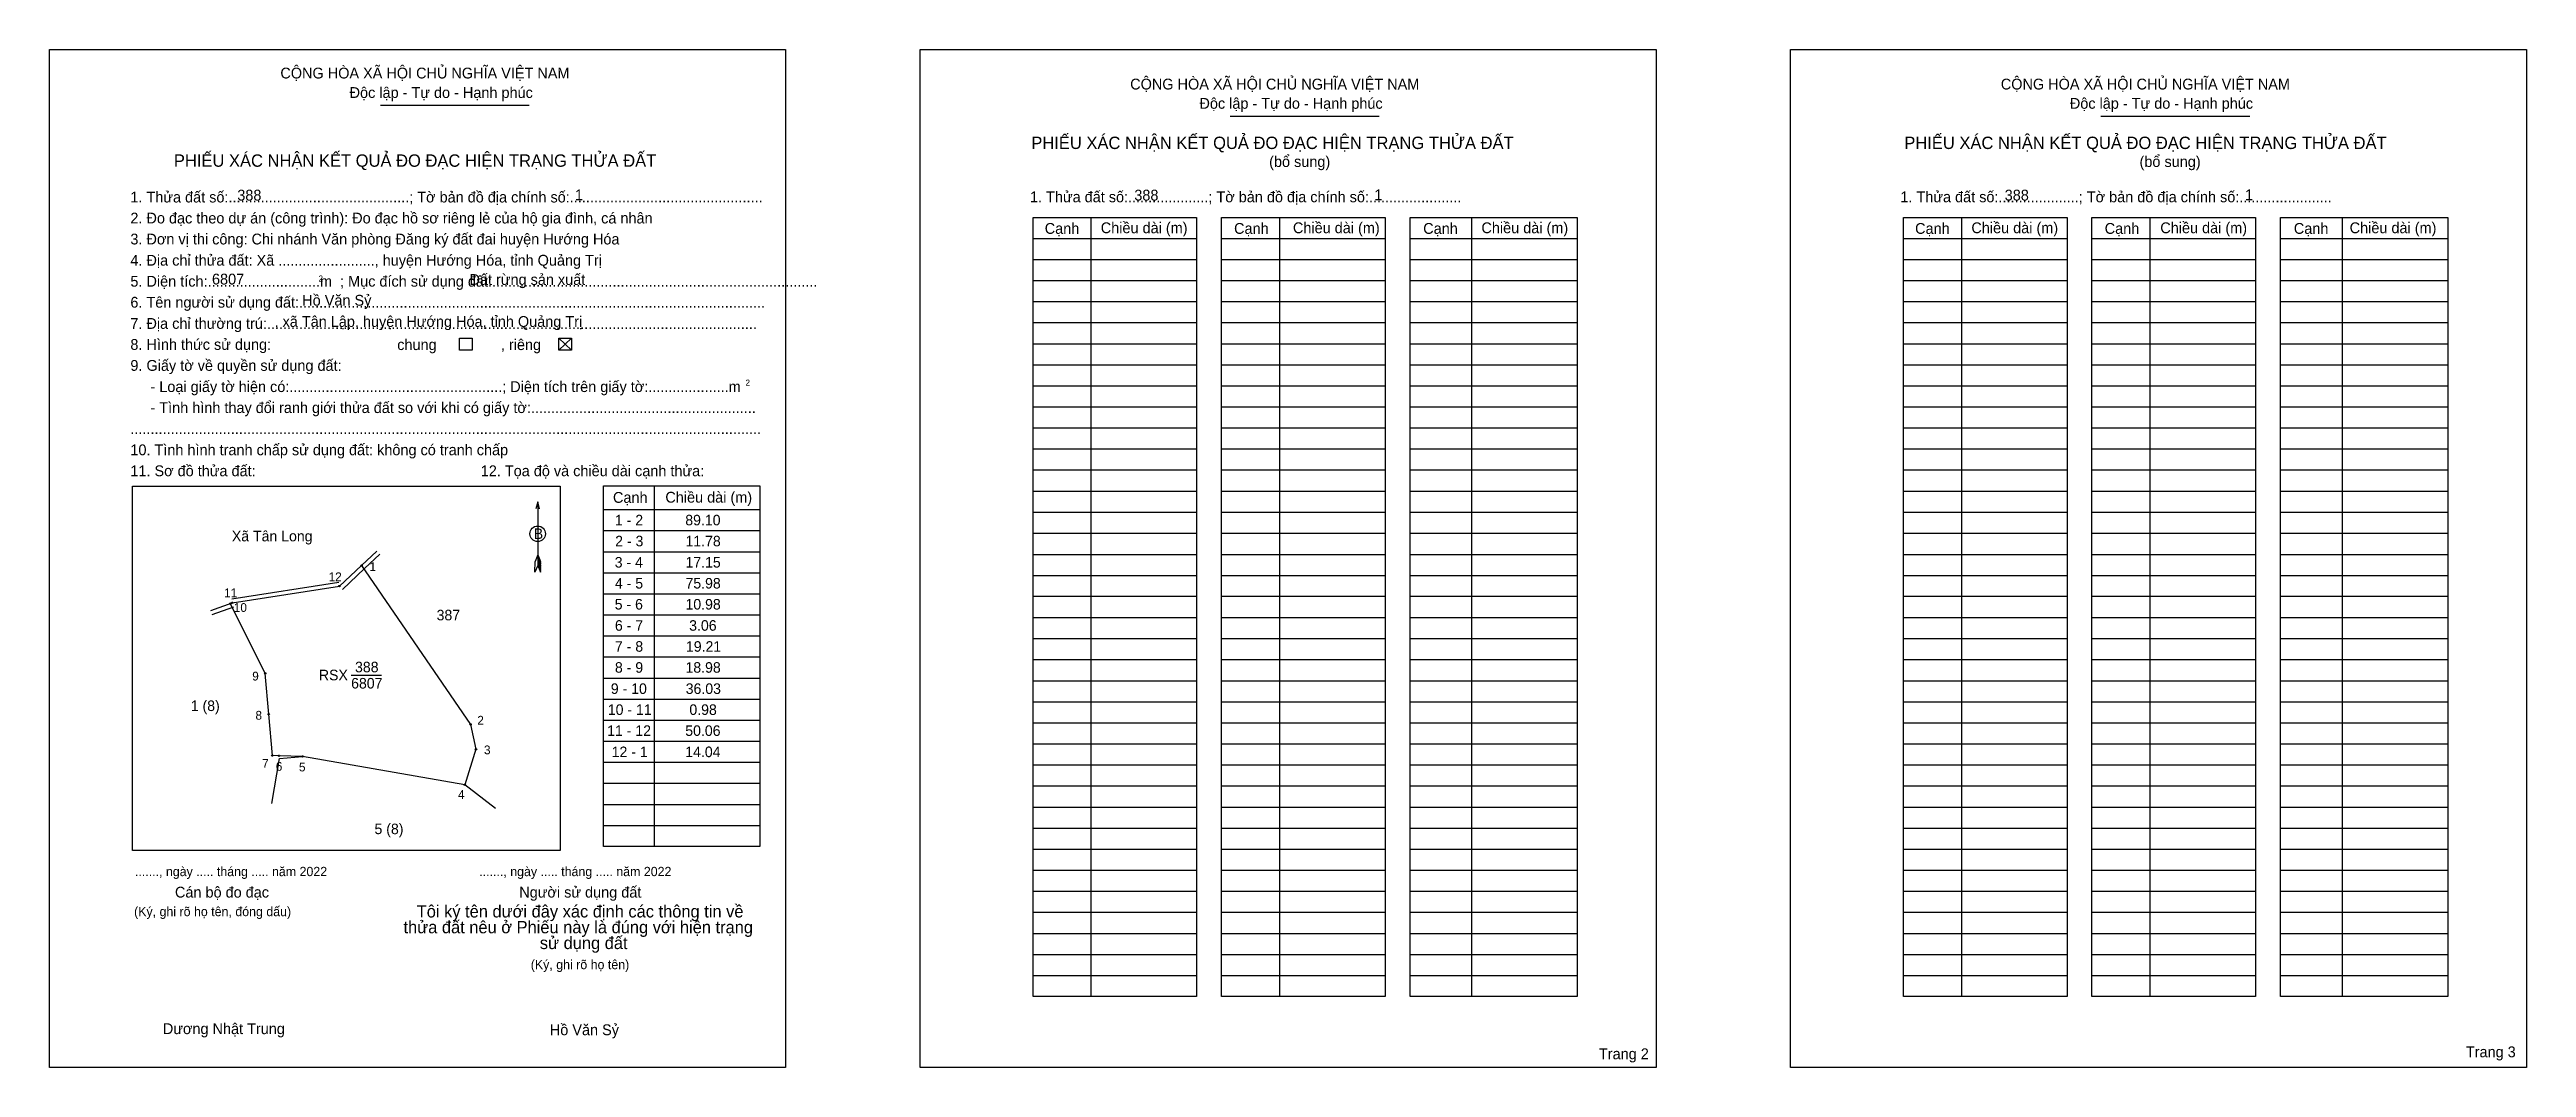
# Model space of a CAD drawing. Extents: x 544440 to 545585, y 1837923 to 1838393.
import ezdxf

# ---------------------------------------------------------------- set-up
doc = ezdxf.new("R2010")
doc.units = 0
for name, color, linetype in [('Level 1', 7, 'Continuous'), ('Level 10', 7, 'Continuous'), ('Level 11', 7, 'Continuous'), ('Level 13', 7, 'Continuous'), ('Level 2', 7, 'Continuous'), ('Level 25', 7, 'Continuous'), ('Level 27', 7, 'Continuous'), ('Level 36', 7, 'Continuous'), ('Level 48', 7, 'Continuous'), ('Level 50', 7, 'Continuous'), ('Level 52', 7, 'Continuous'), ('Level 55', 7, 'Continuous'), ('Level 6', 7, 'Continuous'), ('Level 9', 7, 'Continuous')]:
    doc.layers.add(name, color=color, linetype=linetype)

msp = doc.modelspace()

# ---------------------------------------------------------------- linework, layer by layer
at = {"layer": 'Level 1'}
for p, q in [((544440.4, 1838393.4), (544440.4, 1838393.4)), ((544842.7, 1838393.4), (544842.7, 1838393.4)), ((544593.3, 1838367.6), (544662.1, 1838367.6)), ((544986, 1838362.6), (545054.8, 1838362.6)), ((545388.3, 1838362.6), (545457.1, 1838362.6)), ((544921.6, 1838315.8), (544921.6, 1837955.8)), ((545008.8, 1838315.8), (545008.8, 1837955.8)), ((545097.5, 1838315.8), (545097.5, 1837955.8)), ((545323.9, 1838315.8), (545323.9, 1837955.8)), ((545411, 1838315.8), (545411, 1837955.8)), ((545499.8, 1838315.8), (545499.8, 1837955.8)), ((544894.9, 1838306.1), (544970.5, 1838306.1)), ((544982, 1838306.1), (545057.6, 1838306.1)), ((545069.1, 1838306.1), (545146.3, 1838306.1)), ((545297.1, 1838306.1), (545372.7, 1838306.1)), ((545384.2, 1838306.1), (545459.8, 1838306.1)), ((545471.4, 1838306.1), (545548.6, 1838306.1)), ((544894.9, 1838296.4), (544970.5, 1838296.4)), ((544982, 1838296.4), (545057.6, 1838296.4)), ((545069.1, 1838296.4), (545146.3, 1838296.4)), ((545297.1, 1838296.4), (545372.7, 1838296.4)), ((545384.2, 1838296.4), (545459.8, 1838296.4)), ((545471.4, 1838296.4), (545548.6, 1838296.4)), ((544894.9, 1838286.6), (544970.5, 1838286.6)), ((544982, 1838286.6), (545057.6, 1838286.6)), ((545069.1, 1838286.6), (545146.3, 1838286.6)), ((545297.1, 1838286.6), (545372.7, 1838286.6)), ((545384.2, 1838286.6), (545459.8, 1838286.6)), ((545471.4, 1838286.6), (545548.6, 1838286.6)), ((544894.9, 1838276.9), (544970.5, 1838276.9)), ((544982, 1838276.9), (545057.6, 1838276.9)), ((545069.1, 1838276.9), (545146.3, 1838276.9)), ((545297.1, 1838276.9), (545372.7, 1838276.9)), ((545384.2, 1838276.9), (545459.8, 1838276.9)), ((545471.4, 1838276.9), (545548.6, 1838276.9)), ((544675.8, 1838260), (544681.6, 1838254.5)), ((544675.8, 1838254.5), (544681.6, 1838260)), ((544894.9, 1838267.2), (544970.5, 1838267.2)), ((544982, 1838267.2), (545057.6, 1838267.2)), ((545069.1, 1838267.2), (545146.3, 1838267.2)), ((545297.1, 1838267.2), (545372.7, 1838267.2)), ((545384.2, 1838267.2), (545459.8, 1838267.2)), ((545471.4, 1838267.2), (545548.6, 1838267.2)), ((544894.9, 1838257.4), (544970.5, 1838257.4)), ((544894.9, 1838247.7), (544970.5, 1838247.7)), ((544982, 1838257.4), (545057.6, 1838257.4)), ((544982, 1838247.7), (545057.6, 1838247.7)), ((545069.1, 1838257.4), (545146.3, 1838257.4)), ((545069.1, 1838247.7), (545146.3, 1838247.7)), ((545297.1, 1838257.4), (545372.7, 1838257.4)), ((545297.1, 1838247.7), (545372.7, 1838247.7)), ((545384.2, 1838257.4), (545459.8, 1838257.4)), ((545384.2, 1838247.7), (545459.8, 1838247.7)), ((545471.4, 1838257.4), (545548.6, 1838257.4)), ((545471.4, 1838247.7), (545548.6, 1838247.7)), ((544894.9, 1838238), (544970.5, 1838238)), ((544982, 1838238), (545057.6, 1838238)), ((545069.1, 1838238), (545146.3, 1838238)), ((545297.1, 1838238), (545372.7, 1838238)), ((545384.2, 1838238), (545459.8, 1838238)), ((545471.4, 1838238), (545548.6, 1838238)), ((544894.9, 1838228.2), (544970.5, 1838228.2)), ((544982, 1838228.2), (545057.6, 1838228.2)), ((545069.1, 1838228.2), (545146.3, 1838228.2)), ((545297.1, 1838228.2), (545372.7, 1838228.2)), ((545384.2, 1838228.2), (545459.8, 1838228.2)), ((545471.4, 1838228.2), (545548.6, 1838228.2)), ((544894.9, 1838218.5), (544970.5, 1838218.5)), ((544982, 1838218.5), (545057.6, 1838218.5)), ((545069.1, 1838218.5), (545146.3, 1838218.5)), ((545297.1, 1838218.5), (545372.7, 1838218.5)), ((545384.2, 1838218.5), (545459.8, 1838218.5)), ((545471.4, 1838218.5), (545548.6, 1838218.5)), ((544894.9, 1838208.8), (544970.5, 1838208.8)), ((544982, 1838208.8), (545057.6, 1838208.8)), ((545069.1, 1838208.8), (545146.3, 1838208.8)), ((545297.1, 1838208.8), (545372.7, 1838208.8)), ((545384.2, 1838208.8), (545459.8, 1838208.8)), ((545471.4, 1838208.8), (545548.6, 1838208.8)), ((544478.7, 1838191.6), (544478.7, 1838191.6)), ((544719.8, 1838191.7), (544719.8, 1838025.1)), ((544894.9, 1838199.1), (544970.5, 1838199.1)), ((544894.9, 1838189.3), (544970.5, 1838189.3)), ((544982, 1838199.1), (545057.6, 1838199.1)), ((544982, 1838189.3), (545057.6, 1838189.3)), ((545069.1, 1838199.1), (545146.3, 1838199.1)), ((545069.1, 1838189.3), (545146.3, 1838189.3)), ((545297.1, 1838199.1), (545372.7, 1838199.1)), ((545297.1, 1838189.3), (545372.7, 1838189.3)), ((545384.2, 1838199.1), (545459.8, 1838199.1)), ((545384.2, 1838189.3), (545459.8, 1838189.3)), ((545471.4, 1838199.1), (545548.6, 1838199.1)), ((545471.4, 1838189.3), (545548.6, 1838189.3)), ((544666, 1838184.3), (544666, 1838154.9)), ((544696.4, 1838180.8), (544768.6, 1838180.8)), ((544894.9, 1838179.6), (544970.5, 1838179.6)), ((544982, 1838179.6), (545057.6, 1838179.6)), ((545069.1, 1838179.6), (545146.3, 1838179.6)), ((545297.1, 1838179.6), (545372.7, 1838179.6)), ((545384.2, 1838179.6), (545459.8, 1838179.6)), ((545471.4, 1838179.6), (545548.6, 1838179.6)), ((544696.4, 1838171.1), (544768.6, 1838171.1)), ((544894.9, 1838169.9), (544970.5, 1838169.9)), ((544982, 1838169.9), (545057.6, 1838169.9)), ((545069.1, 1838169.9), (545146.3, 1838169.9)), ((545297.1, 1838169.9), (545372.7, 1838169.9)), ((545384.2, 1838169.9), (545459.8, 1838169.9)), ((545471.4, 1838169.9), (545548.6, 1838169.9)), ((544664.7, 1838151.9), (544664.8, 1838156.8)), ((544666, 1838159.8), (544664.8, 1838156.8)), ((544666, 1838159.8), (544667.3, 1838156.8)), ((544666, 1838159.3), (544667.3, 1838156.3)), ((544666, 1838158.9), (544667.3, 1838155.9)), ((544666, 1838158.5), (544667.3, 1838155.5)), ((544666, 1838158.1), (544667.3, 1838155)), ((544666, 1838157.6), (544667.3, 1838154.6)), ((544666, 1838157.2), (544667.3, 1838154.1)), ((544666, 1838156.8), (544667.3, 1838153.7)), ((544666, 1838156.4), (544667.3, 1838153.3)), ((544666, 1838155.9), (544667.3, 1838152.8)), ((544666, 1838155.5), (544667.3, 1838152.4)), ((544667.3, 1838151.9), (544667.3, 1838156.8)), ((544696.4, 1838161.3), (544768.6, 1838161.3)), ((544894.9, 1838160.1), (544970.5, 1838160.1)), ((544982, 1838160.1), (545057.6, 1838160.1)), ((545069.1, 1838160.1), (545146.3, 1838160.1)), ((545297.1, 1838160.1), (545372.7, 1838160.1)), ((545384.2, 1838160.1), (545459.8, 1838160.1)), ((545471.4, 1838160.1), (545548.6, 1838160.1)), ((544666, 1838154.9), (544664.7, 1838151.9)), ((544666, 1838154.9), (544667.3, 1838151.9)), ((544696.4, 1838151.6), (544768.6, 1838151.6)), ((544894.9, 1838150.4), (544970.5, 1838150.4)), ((544982, 1838150.4), (545057.6, 1838150.4)), ((545069.1, 1838150.4), (545146.3, 1838150.4)), ((545297.1, 1838150.4), (545372.7, 1838150.4)), ((545384.2, 1838150.4), (545459.8, 1838150.4)), ((545471.4, 1838150.4), (545548.6, 1838150.4)), ((544696.4, 1838141.9), (544768.6, 1838141.9)), ((544696.4, 1838132.1), (544768.6, 1838132.1)), ((544894.9, 1838140.7), (544970.5, 1838140.7)), ((544982, 1838140.7), (545057.6, 1838140.7)), ((545069.1, 1838140.7), (545146.3, 1838140.7)), ((545297.1, 1838140.7), (545372.7, 1838140.7)), ((545384.2, 1838140.7), (545459.8, 1838140.7)), ((545471.4, 1838140.7), (545548.6, 1838140.7)), ((544696.4, 1838122.4), (544768.6, 1838122.4)), ((544894.9, 1838130.9), (544970.5, 1838130.9)), ((544894.9, 1838121.2), (544970.5, 1838121.2)), ((544982, 1838130.9), (545057.6, 1838130.9)), ((544982, 1838121.2), (545057.6, 1838121.2)), ((545069.1, 1838130.9), (545146.3, 1838130.9)), ((545069.1, 1838121.2), (545146.3, 1838121.2)), ((545297.1, 1838130.9), (545372.7, 1838130.9)), ((545297.1, 1838121.2), (545372.7, 1838121.2)), ((545384.2, 1838130.9), (545459.8, 1838130.9)), ((545384.2, 1838121.2), (545459.8, 1838121.2)), ((545471.4, 1838130.9), (545548.6, 1838130.9)), ((545471.4, 1838121.2), (545548.6, 1838121.2)), ((544696.4, 1838112.7), (544768.6, 1838112.7)), ((544894.9, 1838111.5), (544970.5, 1838111.5)), ((544982, 1838111.5), (545057.6, 1838111.5)), ((545069.1, 1838111.5), (545146.3, 1838111.5)), ((545297.1, 1838111.5), (545372.7, 1838111.5)), ((545384.2, 1838111.5), (545459.8, 1838111.5)), ((545471.4, 1838111.5), (545548.6, 1838111.5)), ((544696.4, 1838102.9), (544768.6, 1838102.9)), ((544894.9, 1838101.7), (544970.5, 1838101.7)), ((544982, 1838101.7), (545057.6, 1838101.7)), ((545069.1, 1838101.7), (545146.3, 1838101.7)), ((545297.1, 1838101.7), (545372.7, 1838101.7)), ((545384.2, 1838101.7), (545459.8, 1838101.7)), ((545471.4, 1838101.7), (545548.6, 1838101.7)), ((544696.4, 1838093.2), (544768.6, 1838093.2)), ((544894.9, 1838092), (544970.5, 1838092)), ((544982, 1838092), (545057.6, 1838092)), ((545069.1, 1838092), (545146.3, 1838092)), ((545297.1, 1838092), (545372.7, 1838092)), ((545384.2, 1838092), (545459.8, 1838092)), ((545471.4, 1838092), (545548.6, 1838092)), ((544696.4, 1838083.5), (544768.6, 1838083.5)), ((544894.9, 1838082.3), (544970.5, 1838082.3)), ((544982, 1838082.3), (545057.6, 1838082.3)), ((545069.1, 1838082.3), (545146.3, 1838082.3)), ((545297.1, 1838082.3), (545372.7, 1838082.3)), ((545384.2, 1838082.3), (545459.8, 1838082.3)), ((545471.4, 1838082.3), (545548.6, 1838082.3)), ((544696.4, 1838073.7), (544768.6, 1838073.7)), ((544696.4, 1838064), (544768.6, 1838064)), ((544894.9, 1838072.5), (544970.5, 1838072.5)), ((544982, 1838072.5), (545057.6, 1838072.5)), ((545069.1, 1838072.5), (545146.3, 1838072.5)), ((545297.1, 1838072.5), (545372.7, 1838072.5)), ((545384.2, 1838072.5), (545459.8, 1838072.5)), ((545471.4, 1838072.5), (545548.6, 1838072.5)), ((544696.4, 1838054.3), (544768.6, 1838054.3)), ((544894.9, 1838062.8), (544970.5, 1838062.8)), ((544894.9, 1838053.1), (544970.5, 1838053.1)), ((544982, 1838062.8), (545057.6, 1838062.8)), ((544982, 1838053.1), (545057.6, 1838053.1)), ((545069.1, 1838062.8), (545146.3, 1838062.8)), ((545069.1, 1838053.1), (545146.3, 1838053.1)), ((545297.1, 1838062.8), (545372.7, 1838062.8)), ((545297.1, 1838053.1), (545372.7, 1838053.1)), ((545384.2, 1838062.8), (545459.8, 1838062.8)), ((545384.2, 1838053.1), (545459.8, 1838053.1)), ((545471.4, 1838062.8), (545548.6, 1838062.8)), ((545471.4, 1838053.1), (545548.6, 1838053.1)), ((544696.4, 1838044.5), (544768.6, 1838044.5)), ((544894.9, 1838043.3), (544970.5, 1838043.3)), ((544982, 1838043.3), (545057.6, 1838043.3)), ((545069.1, 1838043.3), (545146.3, 1838043.3)), ((545297.1, 1838043.3), (545372.7, 1838043.3)), ((545384.2, 1838043.3), (545459.8, 1838043.3)), ((545471.4, 1838043.3), (545548.6, 1838043.3)), ((544696.4, 1838034.8), (544768.6, 1838034.8)), ((544894.9, 1838033.6), (544970.5, 1838033.6)), ((544982, 1838033.6), (545057.6, 1838033.6)), ((545069.1, 1838033.6), (545146.3, 1838033.6)), ((545297.1, 1838033.6), (545372.7, 1838033.6)), ((545384.2, 1838033.6), (545459.8, 1838033.6)), ((545471.4, 1838033.6), (545548.6, 1838033.6)), ((544676.4, 1838023.2), (544676.4, 1838023.2)), ((544894.9, 1838023.9), (544970.5, 1838023.9)), ((544982, 1838023.9), (545057.6, 1838023.9)), ((545069.1, 1838023.9), (545146.3, 1838023.9)), ((545297.1, 1838023.9), (545372.7, 1838023.9)), ((545384.2, 1838023.9), (545459.8, 1838023.9)), ((545471.4, 1838023.9), (545548.6, 1838023.9)), ((544894.9, 1838014.1), (544970.5, 1838014.1)), ((544982, 1838014.1), (545057.6, 1838014.1)), ((545069.1, 1838014.1), (545146.3, 1838014.1)), ((545297.1, 1838014.1), (545372.7, 1838014.1)), ((545384.2, 1838014.1), (545459.8, 1838014.1)), ((545471.4, 1838014.1), (545548.6, 1838014.1)), ((544894.9, 1838004.4), (544970.5, 1838004.4)), ((544982, 1838004.4), (545057.6, 1838004.4)), ((545069.1, 1838004.4), (545146.3, 1838004.4)), ((545297.1, 1838004.4), (545372.7, 1838004.4)), ((545384.2, 1838004.4), (545459.8, 1838004.4)), ((545471.4, 1838004.4), (545548.6, 1838004.4)), ((544894.9, 1837994.7), (544970.5, 1837994.7)), ((544894.9, 1837984.9), (544970.5, 1837984.9)), ((544982, 1837994.7), (545057.6, 1837994.7)), ((544982, 1837984.9), (545057.6, 1837984.9)), ((545069.1, 1837994.7), (545146.3, 1837994.7)), ((545069.1, 1837984.9), (545146.3, 1837984.9)), ((545297.1, 1837994.7), (545372.7, 1837994.7)), ((545297.1, 1837984.9), (545372.7, 1837984.9)), ((545384.2, 1837994.7), (545459.8, 1837994.7)), ((545384.2, 1837984.9), (545459.8, 1837984.9)), ((545471.4, 1837994.7), (545548.6, 1837994.7)), ((545471.4, 1837984.9), (545548.6, 1837984.9)), ((544894.9, 1837975.2), (544970.5, 1837975.2)), ((544982, 1837975.2), (545057.6, 1837975.2)), ((545069.1, 1837975.2), (545146.3, 1837975.2)), ((545297.1, 1837975.2), (545372.7, 1837975.2)), ((545384.2, 1837975.2), (545459.8, 1837975.2)), ((545471.4, 1837975.2), (545548.6, 1837975.2)), ((544894.9, 1837965.5), (544970.5, 1837965.5)), ((544982, 1837965.5), (545057.6, 1837965.5)), ((545069.1, 1837965.5), (545146.3, 1837965.5)), ((545297.1, 1837965.5), (545372.7, 1837965.5)), ((545384.2, 1837965.5), (545459.8, 1837965.5)), ((545471.4, 1837965.5), (545548.6, 1837965.5)), ((544780.5, 1837923), (544780.5, 1837923)), ((545182.8, 1837923), (545182.8, 1837923))]:
    msp.add_line(p, q, dxfattribs=at)
for points in [[(544894.9, 1838315.8), (544970.5, 1838315.8), (544970.5, 1837955.8), (544894.9, 1837955.8)], [(544982, 1838315.8), (545057.6, 1838315.8), (545057.6, 1837955.8), (544982, 1837955.8)], [(545069.1, 1838315.8), (545146.3, 1838315.8), (545146.3, 1837955.8), (545069.1, 1837955.8)], [(545297.1, 1838315.8), (545372.7, 1838315.8), (545372.7, 1837955.8), (545297.1, 1837955.8)], [(545384.2, 1838315.8), (545459.8, 1838315.8), (545459.8, 1837955.8), (545384.2, 1837955.8)], [(545471.4, 1838315.8), (545548.6, 1838315.8), (545548.6, 1837955.8), (545471.4, 1837955.8)], [(544478.7, 1838191.6), (544676.4, 1838191.6), (544676.4, 1838023.2), (544478.7, 1838023.2)], [(544696.4, 1838191.7), (544768.6, 1838191.7), (544768.6, 1838025.1), (544696.4, 1838025.1)]]:
    msp.add_lwpolyline(points, close=True, dxfattribs=at)
msp.add_lwpolyline([(544666.8, 1838181.2), (544666, 1838184.3), (544665.2, 1838181.2)], dxfattribs=at)
msp.add_circle((544666, 1838169.6), 3.59, dxfattribs=at)
at = {"layer": 'Level 10'}
for p, q in [((544574.4, 1838145.4), (544584.6, 1838155)), ((544584.6, 1838155), (544635, 1838081.5)), ((544524.6, 1838139.6), (544574.1, 1838147.3)), ((544524.9, 1838137.7), (544574.4, 1838145.4)), ((544575.8, 1838143.9), (544586, 1838153.5)), ((544514.9, 1838134.2), (544524.9, 1838137.7)), ((544515.6, 1838132.3), (544525.6, 1838135.8)), ((544540.1, 1838105.1), (544524, 1838137.3)), ((544541.7, 1838086.2), (544540.1, 1838105.1)), ((544543.4, 1838067.1), (544541.7, 1838086.2)), ((544635, 1838081.5), (544637.5, 1838070)), ((544546.5, 1838067), (544543.4, 1838067.1)), ((544557.4, 1838066.7), (544546.5, 1838067)), ((544632.3, 1838053.6), (544557.4, 1838066.7)), ((544637.5, 1838070), (544632.3, 1838053.6))]:
    msp.add_line(p, q, dxfattribs=at)
at = {"layer": 'Level 11'}
for centre in [(544584.6, 1838155), (544574.4, 1838145.4), (544524, 1838137.3), (544524.9, 1838137.7), (544540.1, 1838105.1), (544540.1, 1838105.1), (544541.7, 1838086.2), (544635, 1838081.5), (544543.4, 1838067.1), (544546.5, 1838067), (544557.4, 1838066.7), (544637.5, 1838070), (544632.3, 1838053.6)]:
    msp.add_circle(centre, 0.324, dxfattribs=at)
at = {"layer": 'Level 2'}
for points in [[(544440.4, 1838393.4), (544780.5, 1838393.4), (544780.5, 1837923), (544440.4, 1837923)], [(544842.7, 1838393.4), (545182.8, 1838393.4), (545182.8, 1837923), (544842.7, 1837923)], [(545244.9, 1838393.4), (545585, 1838393.4), (545585, 1837923), (545244.9, 1837923)]]:
    msp.add_lwpolyline(points, close=True, dxfattribs=at)
at = {"layer": 'Level 25'}
msp.add_line((544632.3, 1838053.6), (544557.4, 1838066.7), dxfattribs=at)
at = {"layer": 'Level 27'}
for p, q in [((544584.6, 1838155), (544591.7, 1838161.6)), ((544586, 1838153.5), (544593.1, 1838160.2))]:
    msp.add_line(p, q, dxfattribs=at)
at = {"layer": 'Level 50'}
for points in [[(544629.8, 1838260), (544635.7, 1838260), (544635.7, 1838254.5), (544629.8, 1838254.5)], [(544675.8, 1838260), (544681.6, 1838260), (544681.6, 1838254.5), (544675.8, 1838254.5)]]:
    msp.add_lwpolyline(points, close=True, dxfattribs=at)
at = {"layer": 'Level 9'}
for p, q in [((544579.8, 1838104.3), (544593.8, 1838104.3)), ((544543.1, 1838045), (544546.7, 1838065.8)), ((544546.7, 1838065.8), (544557.4, 1838066.7)), ((544646.5, 1838042.7), (544632.3, 1838053.6))]:
    msp.add_line(p, q, dxfattribs=at)

# ---------------------------------------------------------------- texts
at = {"layer": 'Level 1'}
for s, height, p in [('CỘNG HÒA XÃ HỘI CHỦ NGHĨA VIỆT NAM', 4.995, (544547.1, 1838380)), ('Độc lập - Tự do - Hạnh phúc', 4.995, (544579.1, 1838371)), ('CỘNG HÒA XÃ HỘI CHỦ NGHĨA VIỆT NAM', 4.995, (544939.8, 1838374.9)), ('CỘNG HÒA XÃ HỘI CHỦ NGHĨA VIỆT NAM', 4.995, (545342.1, 1838374.9)), ('Độc lập - Tự do - Hạnh phúc', 4.995, (544971.8, 1838366)), ('Độc lập - Tự do - Hạnh phúc', 4.995, (545374, 1838366)), ('PHIẾU XÁC NHẬN KẾT QUẢ ĐO ĐẠC HIỆN TRẠNG THỬA ĐẤT', 5.71, (544894.1, 1838347.4)), ('PHIẾU XÁC NHẬN KẾT QUẢ ĐO ĐẠC HIỆN TRẠNG THỬA ĐẤT', 5.71, (545297.5, 1838347.4)), ('PHIẾU XÁC NHẬN KẾT QUẢ ĐO ĐẠC HIỆN TRẠNG THỬA ĐẤT', 5.71, (544497.9, 1838339.2)), ('(bổ sung)', 5, (545004, 1838339.1)), ('(bổ sung)', 5, (545406.2, 1838339.1)), ('1. Thửa đất số:.............................................; Tờ bản đồ địa chính số:................................................', 4.9955, (544477.8, 1838322.7)), ('1. Thửa đất số:....................; Tờ bản đồ địa chính số:.......................', 4.995, (544893.5, 1838322.8)), ('1. Thửa đất số:....................; Tờ bản đồ địa chính số:.......................', 4.995, (545295.7, 1838322.8)), ('2. Đo đạc theo dự án (công trình): Đo đạc hồ sơ riêng lẻ của hộ gia đình, cá nhân', 4.995, (544477.8, 1838313)), ('3. Đơn vị thi công: Chi nhánh Văn phòng Đăng ký đất đai huyện Hướng Hóa', 4.995, (544477.8, 1838303.3)), ('Cạnh', 5, (544900.3, 1838308.2)), ('Chiều dài (m)', 4.995, (544926.2, 1838308.5)), ('Cạnh', 5, (544987.8, 1838308.2)), ('Chiều dài (m)', 4.995, (545015, 1838308.5)), ('Cạnh', 5, (545075.2, 1838308.2)), ('Chiều dài (m)', 4.995, (545102.1, 1838308.5)), ('Cạnh', 5, (545302.5, 1838308.2)), ('Chiều dài (m)', 4.995, (545328.5, 1838308.5)), ('Cạnh', 5, (545390.1, 1838308.2)), ('Chiều dài (m)', 4.995, (545415.8, 1838308.5)), ('Cạnh', 5, (545477.5, 1838308.2)), ('Chiều dài (m)', 4.995, (545503.3, 1838308.5)), ('4. Địa chỉ thửa đất: Xã ........................, huyện Hướng Hóa, tỉnh Quảng Trị', 4.995, (544477.8, 1838293.5)), ('5. Diện tích:............................m  ; Mục đích sử dụng đất:.................................................................................', 4.9955, (544477.8, 1838283.8)), ('2', 2.85, (544564.7, 1838286.1)), ('6. Tên người sử dụng đất:....................................................................................................................', 4.9955, (544477.8, 1838274.1)), ('7. Địa chỉ thường trú:..........................................................................................................................', 4.9955, (544477.8, 1838264.3)), ('chung                , riêng', 4.995, (544601.1, 1838254.5)), ('9. Giấy tờ về quyền sử dụng đất:', 4.995, (544477.8, 1838244.9)), ('     - Loại giấy tờ hiện có:.....................................................; Diện tích trên giấy tờ:....................m', 4.9955, (544477.8, 1838235.1)), ('2', 2.85, (544762, 1838238)), ('     - Tình hình thay đổi ranh giới thửa đất so với khi có giấy tờ:........................................................', 4.9955, (544477.8, 1838225.4)), ('.............................................................................................................................................................', 4.9955, (544477.8, 1838215.7)), ('10. Tình hình tranh chấp sử dụng đất: không có tranh chấp', 4.995, (544477.8, 1838205.9)), ('11. Sơ đồ thửa đất:', 4.995, (544477.8, 1838196.2)), ('12. Tọa độ và chiều dài cạnh thửa:', 4.995, (544639.7, 1838196.2)), ('Chiều dài (m)', 4.995, (544725, 1838184)), ('Cạnh', 5, (544700.8, 1838183.9)), ('B', 4.87, (544664.2, 1838167.2)), ('......., ngày ..... tháng ..... năm 2022', 4.282, (544479.9, 1838011.4)), ('Cán bộ đo đạc', 4.995, (544498.4, 1838001.5)), ('......., ngày ..... tháng ..... năm 2022', 4.282, (544639, 1838011.4)), ('Người sử dụng đất', 4.995, (544657.5, 1838001.5)), ('(Ký, ghi rõ họ tên, đóng dấu)', 4.282, (544479.5, 1837992.9)), ('Tôi ký tên dưới đây xác định các thông tin về', 5.677, (544610.1, 1837992.3)), ('thửa đất nêu ở Phiếu này là đúng với hiện trạng', 5.677, (544604, 1837985)), ('sử dụng đất', 5.677, (544667, 1837977.7)), ('(Ký, ghi rõ họ tên)', 4.282, (544662.8, 1837968.4)), ('Dương Nhật Trung', 4.995, (544492.8, 1837938.4)), ('Trang 2', 5, (545156.4, 1837926.8)), ('Trang 3', 5, (545557, 1837927.7))]:
    msp.add_text(s, height=height, dxfattribs=at).set_placement(p)
at = {"layer": 'Level 13'}
for s, p in [('388', (544581.6, 1838105.6)), ('RSX', (544564.9, 1838101.9)), ('6807', (544579.8, 1838098.1))]:
    msp.add_text(s, height=4.87, dxfattribs=at).set_placement(p)
at = {"layer": 'Level 36'}
for s, height, p in [('Xã Tân Long', 4.866, (544524.7, 1838166.1)), ('387', 4.87, (544619.3, 1838129.6)), ('1 (8)', 4.87, (544505.7, 1838087.7)), ('5 (8)', 4.87, (544590.6, 1838030.8))]:
    msp.add_text(s, height=height, dxfattribs=at).set_placement(p)
at = {"layer": 'Level 48'}
msp.add_text('8. Hình thức sử dụng:', height=4.996, dxfattribs=at).set_placement((544477.8, 1838254.6))
at = {"layer": 'Level 52'}
for s, p in [('1 - 2', (544701.7, 1838173.5)), ('89.10', (544734.2, 1838173.5)), ('2 - 3', (544701.8, 1838163.8)), ('11.78', (544734.3, 1838163.8)), ('3 - 4', (544701.6, 1838154)), ('17.15', (544734.3, 1838154)), ('4 - 5', (544701.7, 1838144.3)), ('75.98', (544734.3, 1838144.3)), ('5 - 6', (544701.6, 1838134.6)), ('10.98', (544734.3, 1838134.6)), ('6 - 7', (544701.7, 1838124.8)), ('3.06', (544736, 1838124.8)), ('8 - 9', (544701.7, 1838105.4)), ('7 - 8', (544701.7, 1838115.1)), ('18.98', (544734.3, 1838105.4)), ('19.21', (544734.5, 1838115.1)), ('9 - 10', (544699.8, 1838095.6)), ('36.03', (544734.4, 1838095.6)), ('10 - 11', (544698.4, 1838085.9)), ('0.98', (544736.1, 1838085.9)), ('11 - 12', (544698.1, 1838076.2)), ('50.06', (544734.2, 1838076.2)), ('12 - 1', (544700.2, 1838066.4)), ('14.04', (544734.2, 1838066.4))]:
    msp.add_text(s, height=4.87, dxfattribs=at).set_placement(p)
at = {"layer": 'Level 55'}
for s, p in [('1', (544584.6, 1838155)), ('12', (544574.3, 1838145.4)), ('10', (544523.9, 1838137.3)), ('11', (544524.8, 1838137.7)), ('9', (544540.1, 1838105.1)), ('8', (544541.7, 1838086.2)), ('2', (544634.9, 1838081.5)), ('7', (544543.3, 1838067.1)), ('6', (544546.4, 1838067)), ('5', (544557.4, 1838066.7)), ('3', (544637.5, 1838070)), ('4', (544632.2, 1838053.6))]:
    msp.add_text(s, height=0.162, dxfattribs=at).set_placement(p)
at = {"layer": 'Level 6'}
for s, height, p in [('388', 5, (544527.2, 1838323.6)), ('1', 5, (544683.2, 1838323.7)), ('388', 5, (544941.7, 1838323.6)), ('1', 5, (545052.6, 1838323.7)), ('388', 5, (545343.9, 1838323.6)), ('1', 5, (545454.9, 1838323.7)), ('6807', 5, (544515.5, 1838284.8)), ('Đất rừng sản xuất', 4.996, (544634.5, 1838284.6)), (', xã Tân Lập, huyện Hướng Hóa, tỉnh Quảng Trị', 4.996, (544544.4, 1838265.2)), ('Hồ Văn Sỷ', 5, (544557.2, 1838275)), ('Hồ Văn Sỷ', 5, (544671.6, 1837937.9))]:
    msp.add_text(s, height=height, dxfattribs=at).set_placement(p)
at = {"layer": 'Level 9'}
for s, p in [('1', (544588.3, 1838152.4)), ('11', (544521.1, 1838140.3)), ('12', (544569.4, 1838147.7)), ('10', (544525.6, 1838133.5)), ('9', (544534.1, 1838101.8)), ('8', (544535.6, 1838083.7)), ('2', (544638.1, 1838081.4)), ('7', (544538.7, 1838061.5)), ('6', (544545, 1838060.1)), ('5', (544555.7, 1838059.8)), ('3', (544641.2, 1838067.7)), ('4', (544629.2, 1838047.1))]:
    msp.add_text(s, height=4.06, dxfattribs=at).set_placement(p)

doc.saveas('drawing.dxf')
